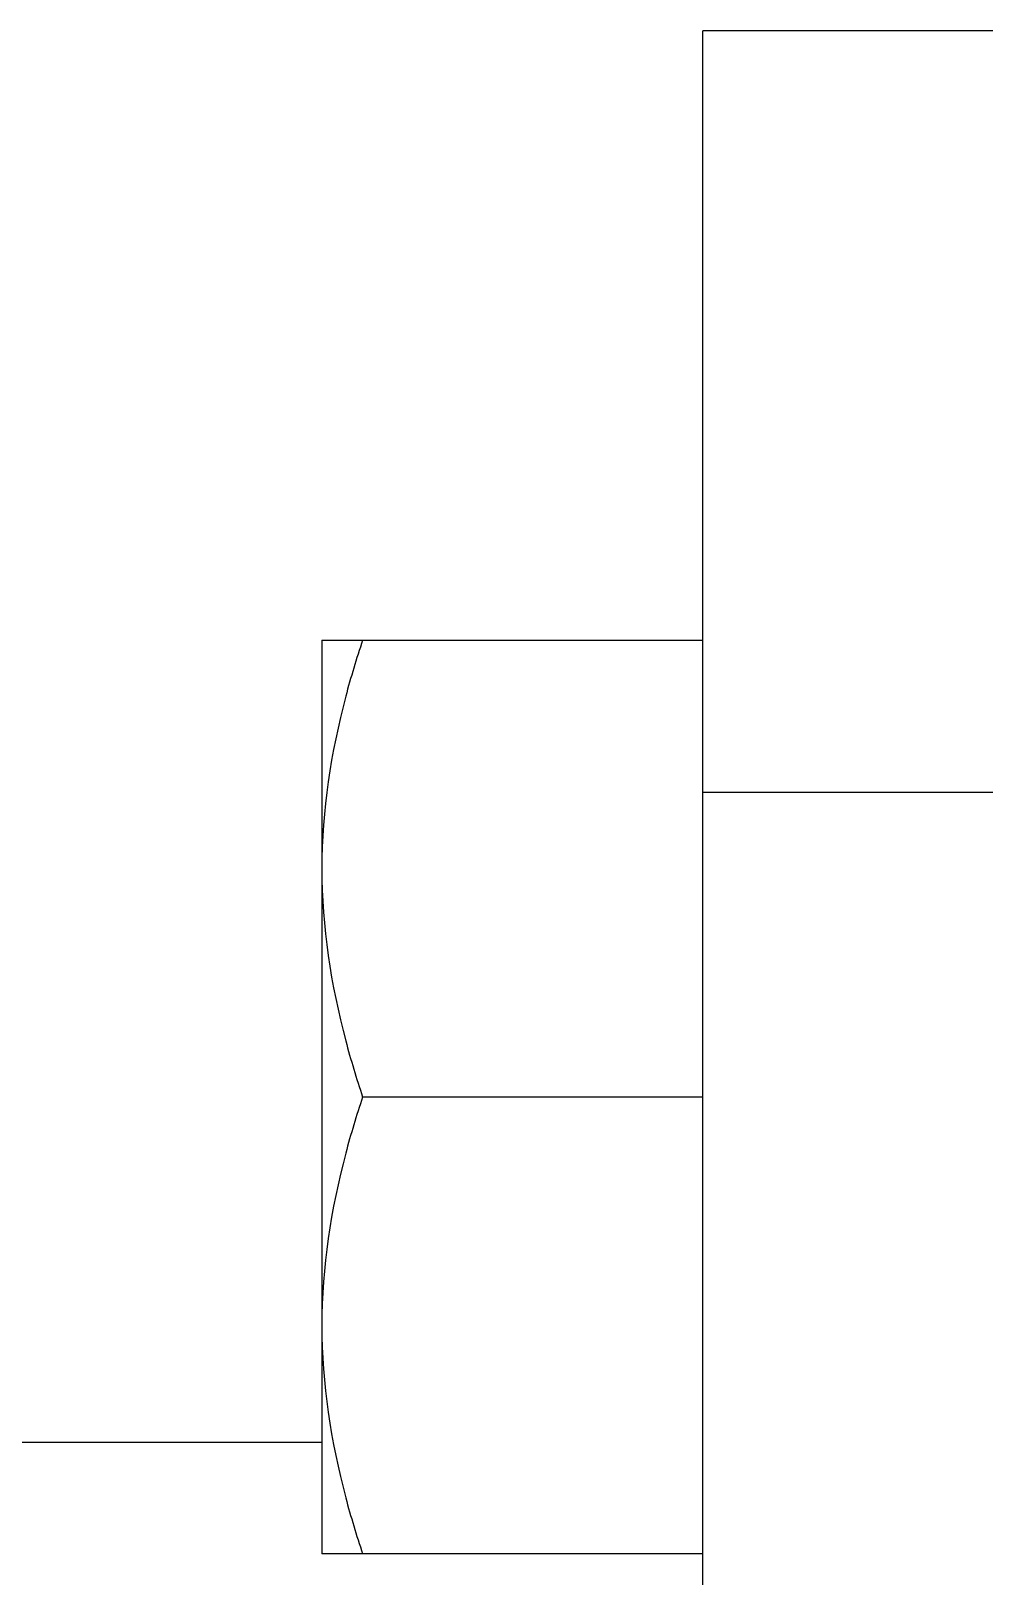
# Model space of a CAD drawing. Extents: x 1382187 to 1725648, y 860327 to 1571294.
# Drawn here: x 1531594.5 to 1531812.4, y 1211260.7 to 1211614.2 of the extents above; entities that cross this region are included whole.
import ezdxf

# ---------------------------------------------------------------- set-up
doc = ezdxf.new("R2010")
doc.units = 0
doc.header["$LTSCALE"] = 1000
doc.header["$MEASUREMENT"] = 0

msp = doc.modelspace()

# ---------------------------------------------------------------- linework, layer by layer
at = {"linetype": 'Continuous'}
for p, q in [((1531748.13, 1211158.53), (1531748.13, 1211614.22)), ((1531817.82, 1211614.22), (1531748.13, 1211614.22)), ((1531661.01, 1211474.83), (1531661.01, 1211265.74)), ((1531661.01, 1211474.83), (1531748.13, 1211474.83)), ((1531817.82, 1211439.98), (1531748.13, 1211439.98)), ((1531748.13, 1211370.28), (1531670.35, 1211370.28)), ((1531277.68, 1211291.29), (1531661.01, 1211291.29)), ((1531748.13, 1211265.74), (1531661.01, 1211265.74))]:
    msp.add_line(p, q, dxfattribs=at)
for points, knots in [([(1531670.35, 1211474.83), (1531668.93, 1211470.59), (1531663.77, 1211453.62), (1531661.01, 1211435.82), (1531661.01, 1211422.55)], [0, 0, 0, 0, 0.251892, 1, 1, 1, 1]), ([(1531661.01, 1211422.55), (1531661.01, 1211409.28), (1531663.77, 1211391.48), (1531668.93, 1211374.52), (1531670.35, 1211370.28)], [0, 0, 0, 0, 0.748108, 1, 1, 1, 1]), ([(1531670.35, 1211370.28), (1531668.93, 1211366.04), (1531663.77, 1211349.08), (1531661.01, 1211331.28), (1531661.01, 1211318.01)], [0, 0, 0, 0, 0.251892, 1, 1, 1, 1]), ([(1531661.01, 1211318.01), (1531661.01, 1211304.74), (1531663.77, 1211286.94), (1531668.93, 1211269.98), (1531670.35, 1211265.74)], [0, 0, 0, 0, 0.748108, 1, 1, 1, 1])]:
    msp.add_open_spline(points, degree=3, knots=knots, dxfattribs=at)

doc.saveas('drawing.dxf')
